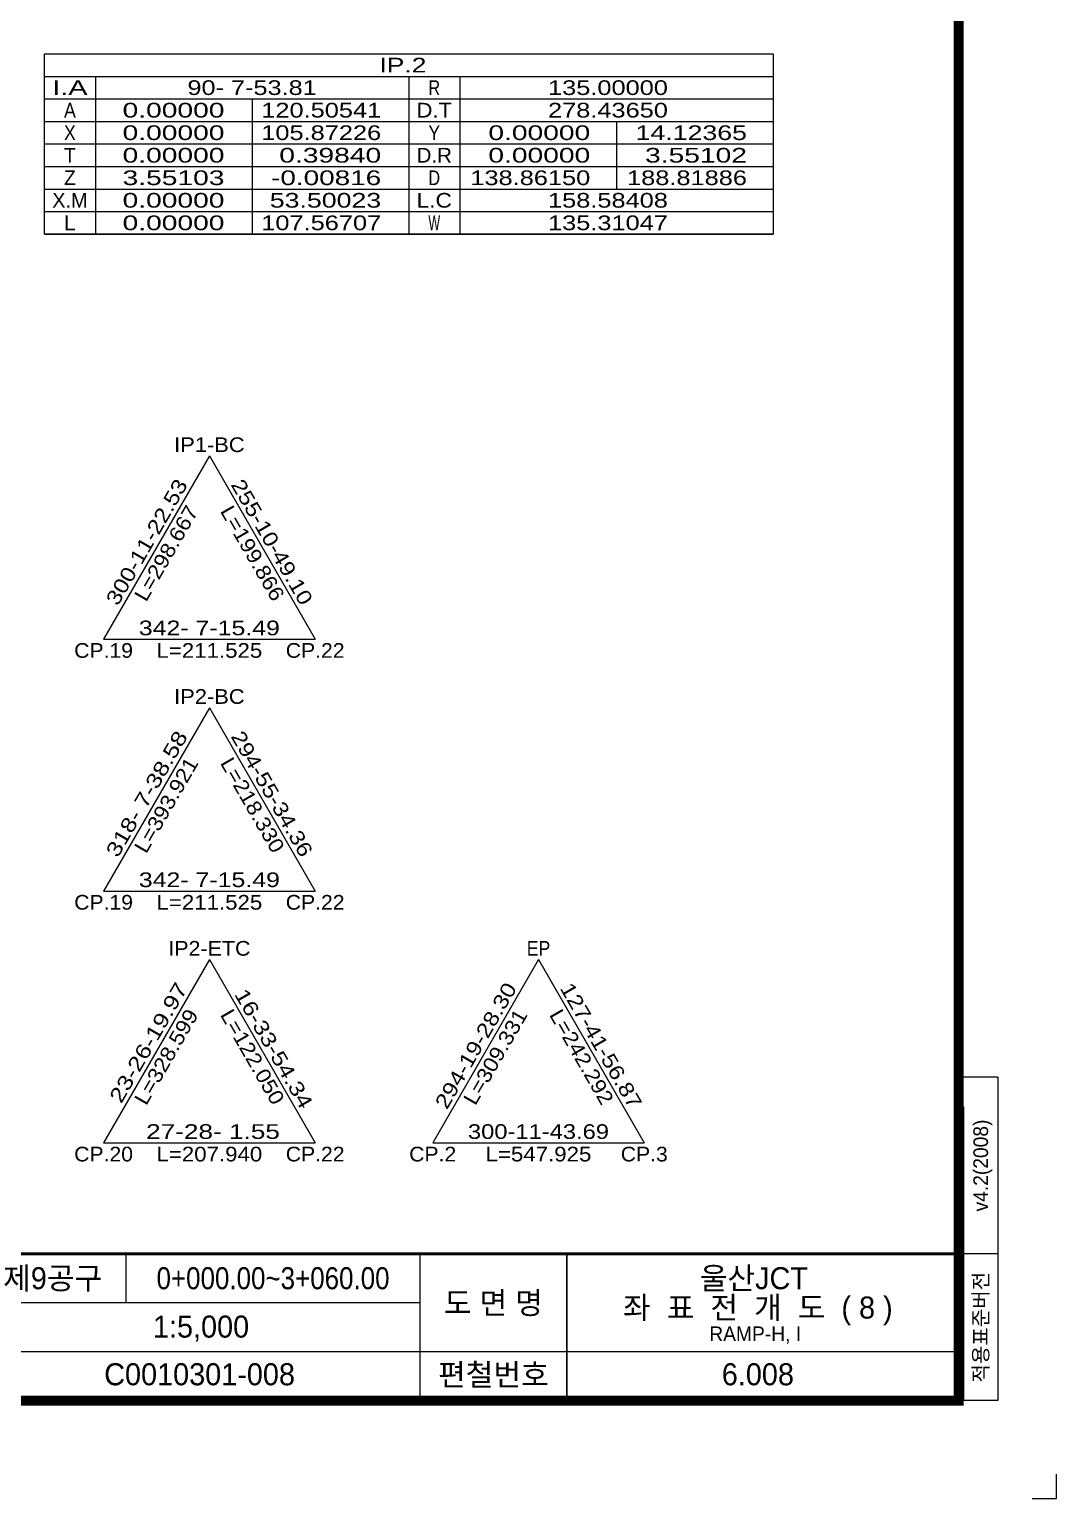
# Model space of a CAD drawing. Extents: x 231382 to 232223, y 224653 to 225247.
# Drawn here: x 232013.4 to 232223.2, y 224652.6 to 224952.5 of the extents above; entities that cross this region are included whole.
import ezdxf
from ezdxf.enums import TextEntityAlignment as Align

# ---------------------------------------------------------------- set-up
doc = ezdxf.new("R2010")
doc.units = 0
doc.header["$LTSCALE"] = 10
doc.header["$MEASUREMENT"] = 0
for name, color, linetype in [('CA-LEAL', 1, 'CONTINUOUS'), ('CA-LEAT', 3, 'CONTINUOUS'), ('CA-TABL-LIN1', 4, 'CONTINUOUS'), ('CA-TABL-LIN2', 1, 'CONTINUOUS'), ('CA-TABL-TEX1', 6, 'CONTINUOUS'), ('CA-TABL-TEX2', 3, 'CONTINUOUS'), ('CX-BORD', 3, 'CONTINUOUS'), ('CX-BORD-LIN1', 4, 'CONTINUOUS'), ('CX-BORD-LIN2', 3, 'CONTINUOUS'), ('CX-BORD-TEX2', 7, 'CONTINUOUS'), ('CX-BORD-TEX3', 6, 'CONTINUOUS'), ('CX-MISC', 2, 'CONTINUOUS')]:
    doc.layers.add(name, color=color, linetype=linetype)
doc.styles.get("Standard").update_dxf_attribs({"font": 'Dotum.ttf'})
doc.styles.add('TB_TEXT', font='Dotum.ttf')
doc.styles.add('TB_WBTXT', font='Dotum.ttf')
doc.styles.add('TB_WMTXT', font='Dotum.ttf')

# ---------------------------------------------------------------- blocks, each defined once
blk = doc.blocks.new('CXBLKA1-KHCA1')
at = {"layer": 'CX-BORD-LIN1', "const_width": 2}
blk.add_lwpolyline([(796, 0), (0, 0), (0, 554), (796, 554)], close=True, dxfattribs=at)
at = {"layer": 'CX-BORD-LIN1'}
for points, const_width in [([(796, 30), (0, 30)], 0.6), ([(686, 0), (686, 30)], 0.3)]:
    blk.add_lwpolyline(points, dxfattribs=dict(at, const_width=const_width))
at = {"layer": 'CX-BORD-LIN2'}
for p, q in [((804, 66.03), (796, 66.03)), ((804, 66.03), (804, 0)), ((797, 60), (797, 0)), ((804, 30), (796, 30)), ((804, 0), (797, 0))]:
    blk.add_line(p, q, dxfattribs=at)
blk.add_lwpolyline([(626, 20), (626, 30)], dxfattribs=at)
at = {"layer": 'CX-BORD-LIN2', "const_width": 0.3}
for points in [[(716, 0), (716, 30)], [(686, 20), (566, 20)], [(796, 10), (566, 10)]]:
    blk.add_lwpolyline(points, dxfattribs=at)
at = {"layer": 'CX-MISC'}
blk.add_lwpolyline([(811, -20), (816, -20), (816, -15)], dxfattribs=at)
at = {"layer": 'CX-BORD-LIN1', "style": 'TB_TEXT'}
for tag, height, p in [('TR_RNUM4', 3, (285.11, 26.64)), ('TR_RDAT4', 3.5, (317.5, 27)), ('TR_DGN4', 3.5, (459.12, 27)), ('TR_CHK4', 3.5, (499.12, 27)), ('TR_APP4', 3.5, (539.12, 27)), ('TR_RNUM3', 3, (285.11, 20.64)), ('TR_RDAT3', 3.5, (317.5, 21)), ('TR_DGN3', 3.5, (459.12, 21)), ('TR_CHK3', 3.5, (499.12, 21)), ('TR_APP3', 3.5, (539.12, 21)), ('TR_RNUM2', 3, (285.11, 14.64)), ('TR_RDAT2', 3.5, (317.5, 15)), ('TR_DGN2', 3.5, (459.12, 15)), ('TR_CHK2', 3.5, (499.12, 15)), ('TR_APP2', 3.5, (539.12, 15)), ('TR_RNUM1', 3, (285.11, 8.64)), ('TR_RDAT1', 3.5, (317.5, 9)), ('TR_DGN1', 3.5, (459.12, 9)), ('TR_CHK1', 3.5, (499.12, 9)), ('TR_APP1', 3.5, (539.12, 9))]:
    blk.add_attdef(tag, text='', height=height, dxfattribs=at).set_placement(p, align=Align.MIDDLE_CENTER)
for tag, p in [('TR_RCON4', (342.3, 27)), ('TR_RCON3', (342.3, 21)), ('TR_RCON2', (342.3, 15)), ('TR_RCON1', (342.3, 9))]:
    blk.add_attdef(tag, text='', height=3.5, dxfattribs=at).set_placement(p, align=Align.MIDDLE_LEFT)
at = {"layer": 'CX-BORD-LIN2', "style": 'TB_TEXT'}
blk.add_text('적용표준버전', height=3, rotation=90, dxfattribs=at).set_placement((800.5, 15), align=Align.MIDDLE_CENTER)
blk.add_attdef('TD_VERSION', text='', height=3, rotation=90, dxfattribs=at).set_placement((800.5, 48.01), align=Align.MIDDLE_CENTER)
at = {"layer": 'CX-BORD-TEX2', "style": 'TB_WMTXT'}
for tag, height, p in [('TB_CNAME', 5, (15.34, 531.83)), ('TB_CSCOP', 4, (16.63, 523.83))]:
    blk.add_attdef(tag, text='', height=height, dxfattribs=at).set_placement(p, align=Align.BOTTOM_LEFT)
at = {"layer": 'CX-BORD-TEX2', "style": 'TB_WBTXT'}
for tag, height, p in [('TB_MTITIL', 10, (398, 533.33)), ('TB_STITL', 7, (398, 518.33))]:
    blk.add_attdef(tag, text='', height=height, dxfattribs=at).set_placement(p, align=Align.MIDDLE_CENTER)
at = {"layer": 'CX-BORD-TEX3', "style": 'TB_TEXT'}
for s, p in [('도 면 명', (701, 20)), ('편철번호', (701, 5.39))]:
    blk.add_text(s, height=4.5, dxfattribs=at).set_placement(p, align=Align.MIDDLE)
for tag, height, p in [('TD_DCOMP', 4.5, (217.5, 25)), ('TD_CSECT', 4.5, (611, 25)), ('TD_DNAME_TOP', 4.5, (755, 25)), ('TD_DNAME_MAIN', 4.5, (755, 19.01)), ('TD_CCOMP', 4.5, (217.5, 15)), ('TD_HSCAL', 4.5, (626.7, 15.24)), ('TD_VSCAL', 4.5, (655.78, 15.24)), ('TD_DNAME_BOT', 3, (755, 13.65)), ('TD_CNAME', 4.5, (65, 5.75)), ('TD_FIELD', 4.5, (182.5, 5.53)), ('TD_CSTEP', 4.5, (253.24, 5.53)), ('TD_DWGCODE', 4.5, (641, 5.39)), ('TD_DWGNO', 4.5, (755, 5.39))]:
    blk.add_attdef(tag, text='', height=height, dxfattribs=at).set_placement(p, align=Align.MIDDLE_CENTER)
at = {"layer": 'CX-BORD-TEX3', "style": 'TB_TEXT', "width": 0.9}
blk.add_attdef('TD_CDIST', text='', height=4.5, dxfattribs=at).set_placement((656, 25), align=Align.MIDDLE_CENTER)

msp = doc.modelspace()

# ---------------------------------------------------------------- linework, layer by layer
at = {"layer": 'CA-LEAL', "linetype": 'Continuous'}
for p, q in [((232050.19, 224865.45), (232028.59, 224828.04)), ((232050.19, 224865.45), (232071.79, 224828.04)), ((232028.59, 224828.04), (232071.79, 224828.04)), ((232050.19, 224814.04), (232028.59, 224776.62)), ((232050.19, 224814.04), (232071.79, 224776.62)), ((232028.59, 224776.62), (232071.79, 224776.62)), ((232050.19, 224762.62), (232028.59, 224725.21)), ((232050.19, 224762.62), (232071.79, 224725.21)), ((232117.39, 224762.62), (232095.79, 224725.21)), ((232117.39, 224762.62), (232138.99, 224725.21)), ((232028.59, 224725.21), (232071.79, 224725.21)), ((232095.79, 224725.21), (232138.99, 224725.21))]:
    msp.add_line(p, q, dxfattribs=at)
at = {"layer": 'CA-TABL-LIN1'}
for p, q in [((232016.51, 224947.55), (232165.31, 224947.55)), ((232016.51, 224910.75), (232016.51, 224947.55)), ((232165.31, 224947.55), (232165.31, 224910.75)), ((232016.51, 224942.95), (232165.31, 224942.95)), ((232026.91, 224942.95), (232026.91, 224910.75)), ((232090.91, 224942.95), (232090.91, 224910.75)), ((232101.31, 224942.95), (232101.31, 224910.75)), ((232016.51, 224910.75), (232165.31, 224910.75)), ((232165.31, 224910.75), (232016.51, 224910.75))]:
    msp.add_line(p, q, dxfattribs=at)
at = {"layer": 'CA-TABL-LIN2'}
for p, q in [((232016.51, 224938.35), (232165.31, 224938.35)), ((232058.91, 224938.35), (232058.91, 224910.75)), ((232016.51, 224933.75), (232165.31, 224933.75)), ((232133.31, 224933.75), (232133.31, 224919.95)), ((232016.51, 224929.15), (232165.31, 224929.15)), ((232016.51, 224924.55), (232165.31, 224924.55)), ((232016.51, 224919.95), (232165.31, 224919.95)), ((232016.51, 224915.35), (232165.31, 224915.35))]:
    msp.add_line(p, q, dxfattribs=at)

# ---------------------------------------------------------------- block references
at = {"layer": 'CX-BORD'}
ref = msp.add_blockref('CXBLKA1-KHCA1', (231407.19, 224672.57), dxfattribs=at)
ref.add_attrib('TD_DNAME_TOP', '울산JCT ', dxfattribs={"layer": 'CX-BORD-TEX3', "height": 4.5, "style": 'TB_TEXT'}).set_placement((232162.19, 224697.57), align=Align.MIDDLE_CENTER)
ref.add_attrib('TD_DNAME_MAIN', '좌  표  전  개  도  ( 8 )', dxfattribs={"layer": 'CX-BORD-TEX3', "height": 4.5, "style": 'TB_TEXT'}).set_placement((232162.19, 224691.58), align=Align.MIDDLE_CENTER)
ref.add_attrib('TD_DNAME_BOT', 'RAMP-H, I ', dxfattribs={"layer": 'CX-BORD-TEX3', "height": 3, "style": 'TB_TEXT'}).set_placement((232162.19, 224686.22), align=Align.MIDDLE_CENTER)
ref.add_attrib('TD_CSECT', '제9공구', dxfattribs={"layer": 'CX-BORD-TEX3', "height": 4.5, "style": 'TB_TEXT'}).set_placement((232018.19, 224697.57), align=Align.MIDDLE_CENTER)
ref.add_attrib('TD_CDIST', '0+000.00~3+060.00', dxfattribs={"layer": 'CX-BORD-TEX3', "height": 4.5, "style": 'TB_TEXT', "width": 0.9}).set_placement((232063.19, 224697.57), align=Align.MIDDLE_CENTER)
ref.add_attrib('TD_HSCAL', '1:5,000', dxfattribs={"layer": 'CX-BORD-TEX3', "height": 4.5, "style": 'TB_TEXT'}).set_placement((232048.49, 224687.69), align=Align.MIDDLE_CENTER)
ref.add_attrib('TD_DWGNO', '6.008', dxfattribs={"layer": 'CX-BORD-TEX3', "height": 4.5, "style": 'TB_TEXT'}).set_placement((232162.19, 224677.96), align=Align.MIDDLE_CENTER)
ref.add_attrib('TD_DWGCODE', 'C0010301-008', dxfattribs={"layer": 'CX-BORD-TEX3', "height": 4.5, "style": 'TB_TEXT'}).set_placement((232048.19, 224677.96), align=Align.MIDDLE_CENTER)
ref.add_attrib('TD_VERSION', 'v4.2(2008)', dxfattribs={"layer": 'CX-BORD-LIN2', "height": 3, "rotation": 90, "style": 'TB_TEXT'}).set_placement((232207.69, 224720.58), align=Align.MIDDLE_CENTER)

# ---------------------------------------------------------------- texts
at = {"layer": 'CA-LEAT'}
for s, rotation, width, p, p2 in [('IP1-BC', 0, 0.994546, (232042.99, 224866.25), (232057.39, 224866.25)), ('300-11-22.53', 60, 1.015822, (232031.49, 224834.67), (232045.89, 224859.61)), ('255-10-49.10', 300, 1.015822, (232054.48, 224859.61), (232068.88, 224834.67)), ('L=298.667', 60, 1.036811, (232037.28, 224835.49), (232048.08, 224854.2)), ('L=199.866', 300, 1.036811, (232052.3, 224854.2), (232063.1, 224835.49)), ('342- 7-15.49', 0, 1.054426, (232035.79, 224828.84), (232064.59, 224828.84)), ('CP.19', 0, 0.991258, (232022.59, 224824.24), (232034.59, 224824.24)), ('L=211.525', 0, 1.036811, (232039.39, 224824.24), (232060.99, 224824.24)), ('CP.22', 0, 0.991258, (232065.79, 224824.24), (232077.79, 224824.24)), ('IP2-BC', 0, 0.994546, (232042.99, 224814.84), (232057.39, 224814.84)), ('318- 7-38.58', 60, 1.054426, (232031.49, 224783.26), (232045.89, 224808.2)), ('294-55-34.36', 300, 1.015822, (232054.48, 224808.2), (232068.88, 224783.26)), ('L=393.921', 60, 1.036811, (232037.28, 224784.08), (232048.08, 224802.78)), ('L=218.330', 300, 1.036811, (232052.3, 224802.78), (232063.1, 224784.08)), ('342- 7-15.49', 0, 1.054426, (232035.79, 224777.42), (232064.59, 224777.42)), ('CP.19', 0, 0.991258, (232022.59, 224772.82), (232034.59, 224772.82)), ('L=211.525', 0, 1.036811, (232039.39, 224772.82), (232060.99, 224772.82)), ('CP.22', 0, 0.991258, (232065.79, 224772.82), (232077.79, 224772.82)), ('IP2-ETC', 0, 1.006143, (232041.79, 224763.42), (232058.59, 224763.42)), ('EP', 0, 0.905684, (232114.99, 224763.42), (232119.79, 224763.42)), (' 23-26-19.97', 60, 1.054426, (232031.49, 224731.85), (232045.89, 224756.79)), ('294-19-28.30', 60, 1.015822, (232098.69, 224731.85), (232113.09, 224756.79)), ('127-41-56.87', 300, 1.015822, (232121.68, 224756.79), (232136.08, 224731.85)), (' 16-33-54.34', 300, 1.054426, (232054.48, 224756.79), (232068.88, 224731.85)), ('L=328.599', 60, 1.036811, (232037.28, 224732.66), (232048.08, 224751.37)), ('L=122.050', 300, 1.036811, (232052.3, 224751.37), (232063.1, 224732.66)), ('L=309.331', 60, 1.036811, (232104.48, 224732.66), (232115.28, 224751.37)), ('L=242.292', 300, 1.036811, (232119.5, 224751.37), (232130.3, 224732.66)), (' 27-28- 1.55', 0, 1.096081, (232035.79, 224726.01), (232064.59, 224726.01)), ('300-11-43.69', 0, 1.015822, (232102.99, 224726.01), (232131.79, 224726.01)), ('CP.20', 0, 0.991258, (232022.59, 224721.41), (232034.59, 224721.41)), ('L=207.940', 0, 1.036811, (232039.39, 224721.41), (232060.99, 224721.41)), ('CP.22', 0, 0.991258, (232065.79, 224721.41), (232077.79, 224721.41)), ('CP.2', 0, 0.992175, (232090.99, 224721.41), (232100.59, 224721.41)), ('L=547.925', 0, 1.036811, (232106.59, 224721.41), (232128.19, 224721.41)), ('CP.3', 0, 0.992175, (232134.19, 224721.41), (232143.79, 224721.41))]:
    msp.add_text(s, height=3, rotation=rotation, dxfattribs=dict(at, width=width)).set_placement(p, p2, align=Align.FIT)
at = {"layer": 'CA-TABL-TEX1'}
for s, width, p, p2 in [('IP.2', 1.239306, (232084.91, 224943.75), (232094.51, 224943.75)), ('I.A', 1.328926, (232018.11, 224939.15), (232025.31, 224939.15)), ('R', 0.861988, (232094.91, 224939.15), (232097.31, 224939.15)), ('A', 0.86325, (232020.51, 224934.55), (232022.91, 224934.55)), ('D.T', 1.026582, (232092.51, 224934.55), (232099.71, 224934.55)), ('X', 0.954045, (232020.51, 224929.95), (232022.91, 224929.95)), ('Y', 0.957143, (232094.91, 224929.95), (232097.31, 224929.95)), ('T', 0.987605, (232020.51, 224925.35), (232022.91, 224925.35)), ('D.R', 0.977238, (232092.51, 224925.35), (232099.71, 224925.35)), ('Z', 0.954045, (232020.51, 224920.75), (232022.91, 224920.75)), ('D', 0.794609, (232094.91, 224920.75), (232097.31, 224920.75)), ('X.M', 0.966557, (232018.11, 224916.15), (232025.31, 224916.15)), ('L.C', 1.05537, (232092.51, 224916.15), (232099.71, 224916.15)), ('L', 1.06426, (232020.51, 224911.55), (232022.91, 224911.55)), ('W', 0.645077, (232094.91, 224911.55), (232097.31, 224911.55))]:
    msp.add_text(s, height=3, rotation=0, dxfattribs=dict(at, width=width)).set_placement(p, p2, align=Align.FIT)
at = {"layer": 'CA-TABL-TEX2'}
for s, width, p, p2 in [('90- 7-53.81', 1.060952, (232045.71, 224939.15), (232072.11, 224939.15)), ('90- 7-53.81', 1.060952, (232045.71, 224939.15), (232072.11, 224939.15)), ('   135.00000', 1.143744, (232115.02, 224939.15), (232143.82, 224939.15)), ('     0.00000', 1.246512, (232024.47, 224934.55), (232053.27, 224934.55)), ('   120.50541', 1.143744, (232056.47, 224934.55), (232085.27, 224934.55)), ('   278.43650', 1.143744, (232115.02, 224934.55), (232143.82, 224934.55)), ('     0.00000', 1.246512, (232024.47, 224929.95), (232053.27, 224929.95)), ('   105.87226', 1.143744, (232056.47, 224929.95), (232085.27, 224929.95)), ('     0.00000', 1.246512, (232099.16, 224929.95), (232127.96, 224929.95)), ('    14.12365', 1.192919, (232131.16, 224929.95), (232159.96, 224929.95)), ('     0.00000', 1.246512, (232024.47, 224925.35), (232053.27, 224925.35)), ('     0.39840', 1.246512, (232056.47, 224925.35), (232085.27, 224925.35)), ('     0.00000', 1.246512, (232099.16, 224925.35), (232127.96, 224925.35)), ('     3.55102', 1.246512, (232131.16, 224925.35), (232159.96, 224925.35)), ('     3.55103', 1.246512, (232024.47, 224920.75), (232053.27, 224920.75)), ('    -0.00816', 1.191512, (232056.47, 224920.75), (232085.27, 224920.75)), ('   138.86150', 1.143744, (232099.16, 224920.75), (232127.96, 224920.75)), ('   188.81886', 1.143744, (232131.16, 224920.75), (232159.96, 224920.75)), ('     0.00000', 1.246512, (232024.47, 224916.15), (232053.27, 224916.15)), ('    53.50023', 1.192919, (232056.47, 224916.15), (232085.27, 224916.15)), ('   158.58408', 1.143744, (232115.02, 224916.15), (232143.82, 224916.15)), ('     0.00000', 1.246512, (232024.47, 224911.55), (232053.27, 224911.55)), ('   107.56707', 1.143744, (232056.47, 224911.55), (232085.27, 224911.55)), ('   135.31047', 1.143744, (232115.02, 224911.55), (232143.82, 224911.55))]:
    msp.add_text(s, height=3, rotation=0, dxfattribs=dict(at, width=width)).set_placement(p, p2, align=Align.FIT)

doc.saveas('drawing.dxf')
